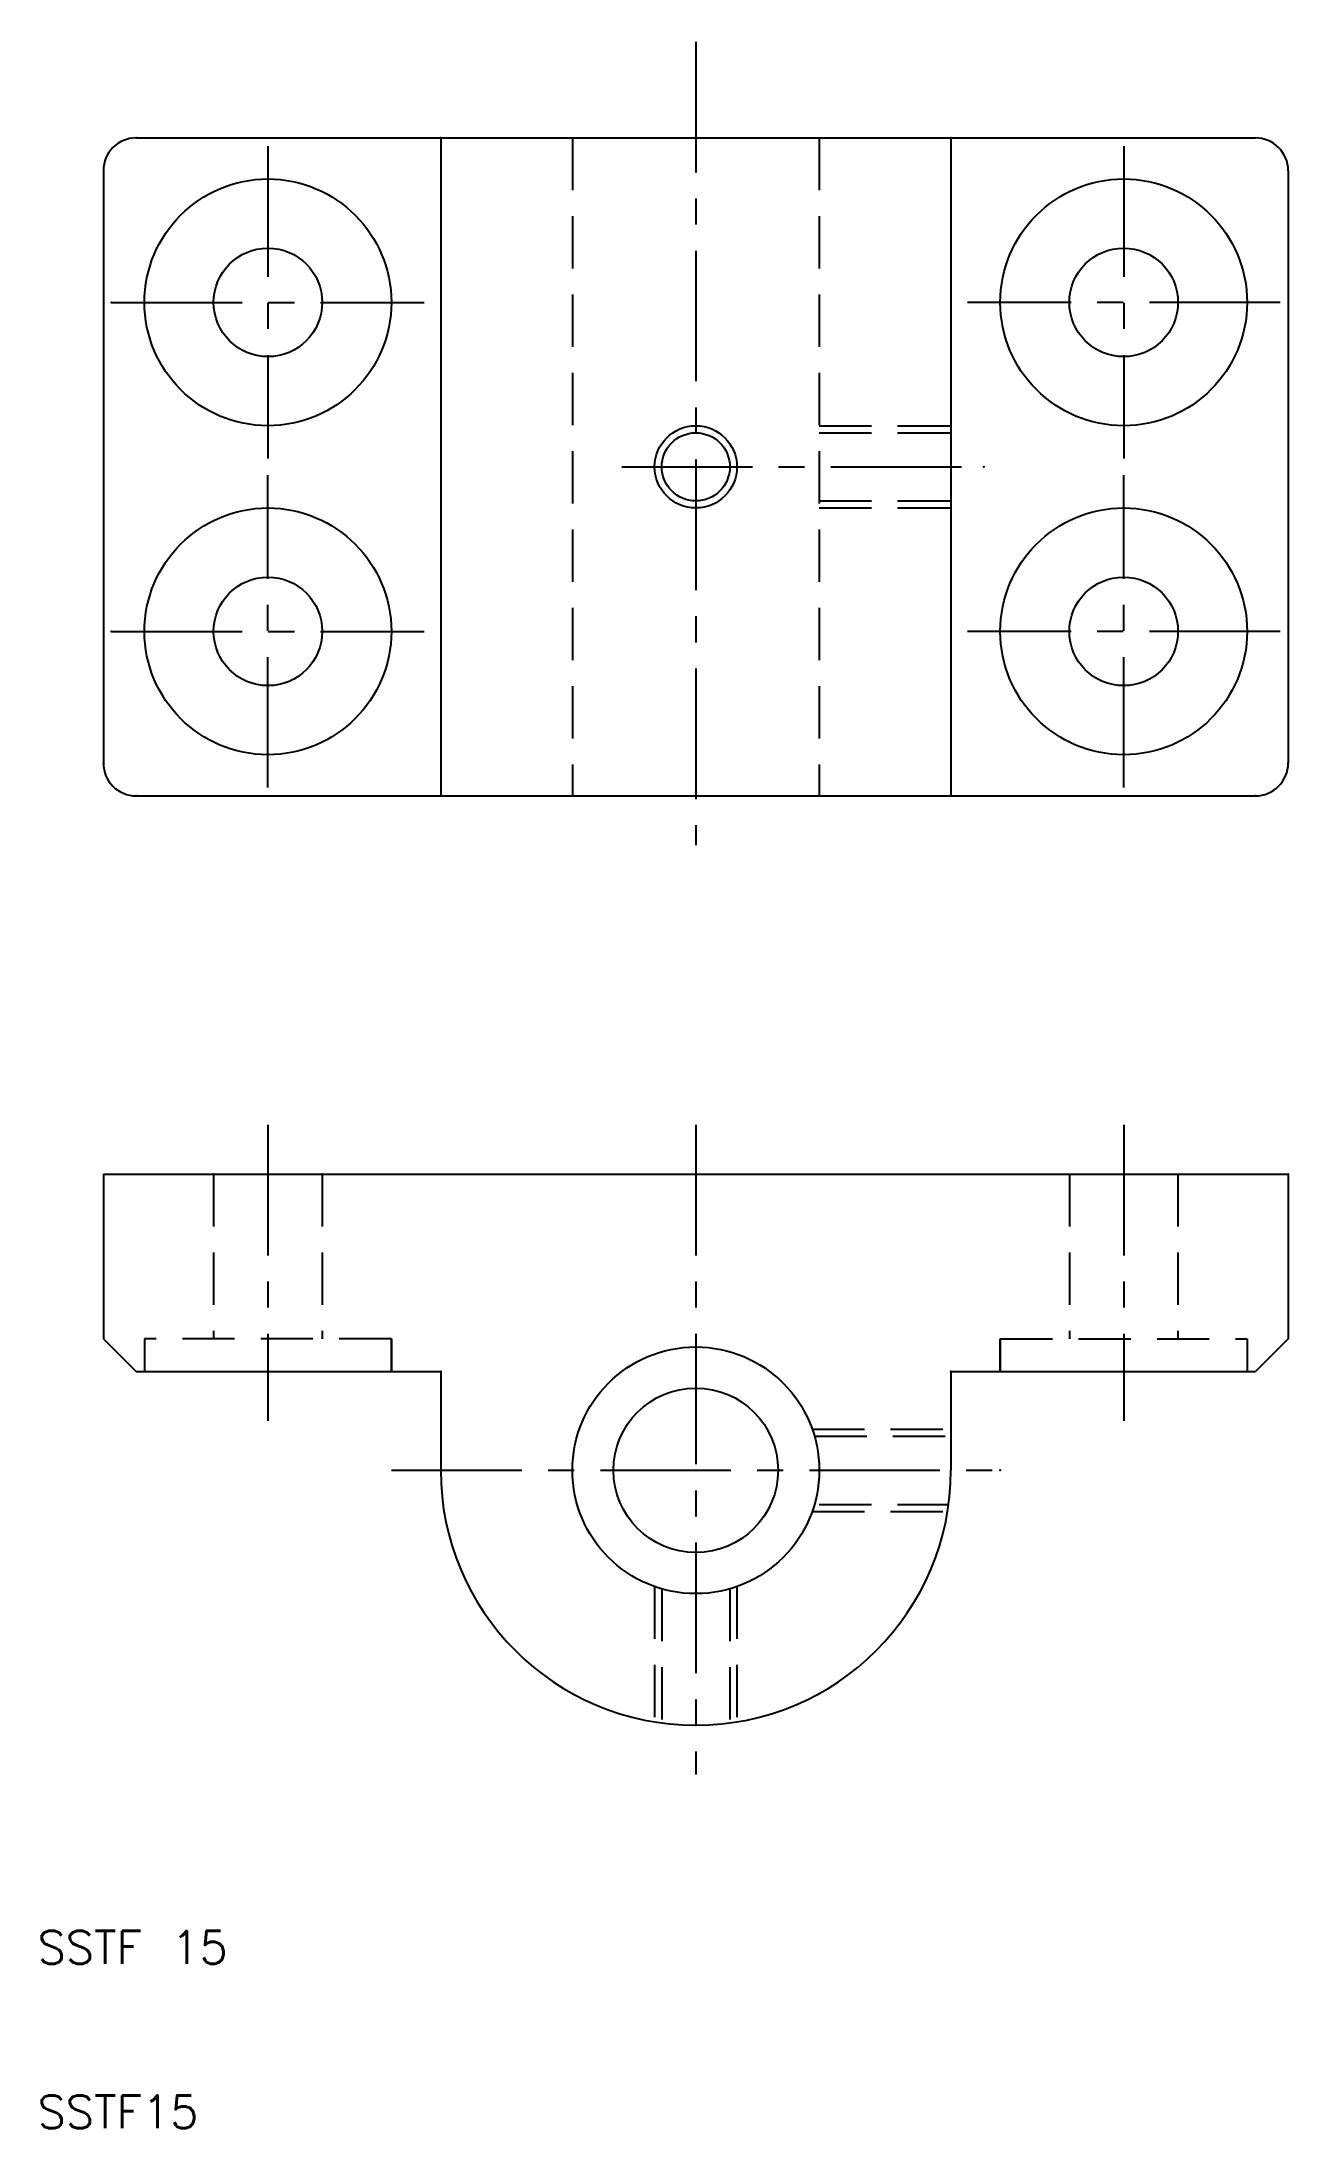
# Model space of a CAD drawing. Extents: x 10 to 86, y 10 to 137.
import ezdxf

# ---------------------------------------------------------------- set-up
doc = ezdxf.new("R2010")
doc.units = 0
doc.header["$LTSCALE"] = 0.25
doc.linetypes.add('CENTER', pattern=[50.8, 31.75, -6.35, 6.35, -6.35])
doc.linetypes.add('DASHED', pattern=[19.05, 12.7, -6.35])
doc.layers.get('0').update_dxf_attribs({"linetype": 'CONTINUOUS'})
doc.layers.add('CENTER', color=1, linetype='CENTER')
doc.styles.get("Standard").update_dxf_attribs({"font": 'txt.shx', "bigfont": 'extfont.shx'})

msp = doc.modelspace()

# ---------------------------------------------------------------- linework, layer by layer
for p, q in [((16, 131), (84, 131)), ((34.5, 131), (34.5, 91)), ((65.5, 131), (65.5, 91)), ((14, 129), (14, 93)), ((86, 129), (86, 93)), ((16, 91), (84, 91)), ((14, 68), (86, 68)), ((14, 68), (14, 58)), ((86, 68), (86, 58)), ((14, 58), (16, 56)), ((86, 58), (84, 56)), ((16, 56), (34.5, 56)), ((34.5, 56), (34.5, 50)), ((65.5, 56), (84, 56)), ((65.5, 56), (65.5, 50))]:
    msp.add_line(p, q)
at = {"color": 3, "linetype": 'DASHED'}
for p, q in [((42.5, 131), (42.5, 91)), ((57.5, 131), (57.5, 91)), ((57.5, 113.5), (65.5, 113.5)), ((57.5, 113.07), (65.5, 113.07)), ((57.5, 108.93), (65.5, 108.93)), ((57.5, 108.5), (65.5, 108.5)), ((20.7, 68), (20.7, 58)), ((27.3, 68), (27.3, 58)), ((72.7, 68), (72.7, 58)), ((79.3, 68), (79.3, 58)), ((31.5, 58), (16.5, 58)), ((16.5, 58), (16.5, 56)), ((31.5, 56), (31.5, 58)), ((31.5, 58), (31.5, 56)), ((68.5, 58), (83.5, 58)), ((68.5, 56), (68.5, 58)), ((68.5, 58), (68.5, 56)), ((83.5, 58), (83.5, 56)), ((57.07, 52.5), (65.5, 52.5)), ((57.21, 52.07), (65.5, 52.07)), ((57.07, 47.5), (65.3, 47.5)), ((57.5, 47.93), (65.36, 47.93)), ((47.5, 42.93), (47.5, 34.7)), ((47.93, 42.79), (47.93, 34.64)), ((52.07, 42.79), (52.07, 34.64)), ((52.5, 42.93), (52.5, 34.7))]:
    msp.add_line(p, q, dxfattribs=at)
for centre, radius in [((24, 121), 7.5), ((76, 121), 7.5), ((24, 121), 3.3), ((76, 121), 3.3), ((50, 111), 2.5), ((50, 111), 2.07), ((24, 101), 7.5), ((76, 101), 7.5), ((24, 101), 3.3), ((76, 101), 3.3), ((50, 50), 7.5), ((50, 50), 5)]:
    msp.add_circle(centre, radius)
for centre, radius, start, end in [((16, 129), 2, 90, 180), ((84, 129), 2, 0, 90), ((16, 93), 2, 180, 270), ((84, 93), 2, 270, 0), ((50, 50), 15.5, 180, 0)]:
    msp.add_arc(centre, radius, start, end)
for p in [(16, 131), (34.5, 131), (65.5, 131), (14.5, 121), (67.5, 111), (14.5, 101), (14, 93), (86, 93), (16, 91), (84, 91), (84, 91), (86, 68), (86, 68), (86, 68), (34.5, 56), (65.5, 56)]:
    msp.add_point(p)
for p in [(20.7, 68), (27.3, 68), (16.5, 56), (16.5, 56), (31.5, 56), (83.5, 56), (68.5, 50), (50, 34.5)]:
    msp.add_point(p, dxfattribs=at)
at = {"layer": 'CENTER', "color": 1, "linetype": 'CENTER'}
for p, q in [((50, 136.84), (50, 88)), ((24, 130.5), (24, 111.5)), ((76, 130.5), (76, 111.5)), ((14.5, 121), (33.5, 121)), ((85.5, 121), (66.5, 121)), ((24, 91.5), (24, 110.5)), ((45.5, 111), (67.5, 111)), ((76, 91.5), (76, 110.5)), ((14.5, 101), (33.5, 101)), ((85.5, 101), (66.5, 101)), ((24, 71), (24, 53)), ((50, 71), (50, 31.5)), ((76, 71), (76, 53)), ((31.5, 50), (68.5, 50))]:
    msp.add_line(p, q, dxfattribs=at)

# ---------------------------------------------------------------- texts
for s, p in [('SSTF 15', (10, 20)), ('SSTF15', (10, 10))]:
    msp.add_text(s, height=2).set_placement(p)

doc.saveas('drawing.dxf')
